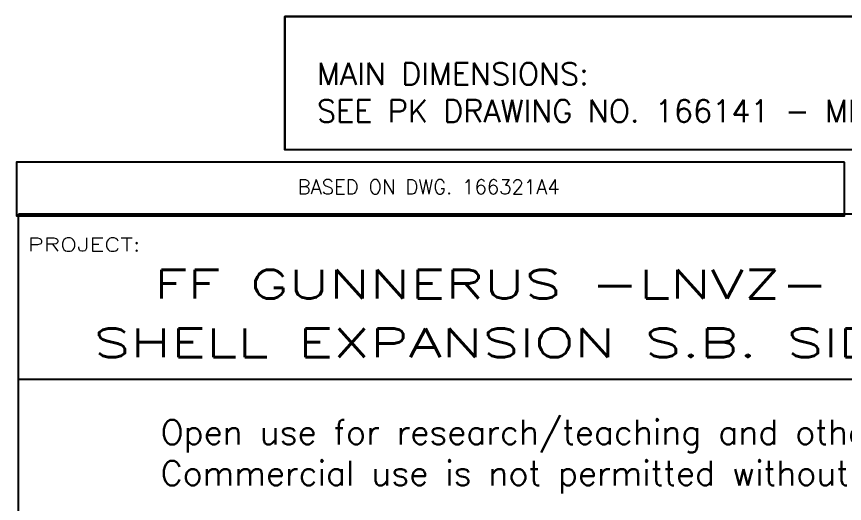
# Model space of a CAD drawing. Extents: x -333 to 85338, y -433 to 32218.
# Drawn here: x 31251 to 36442, y 3050 to 6106 of the extents above; entities that cross this region are included whole.
import ezdxf
from ezdxf.enums import TextEntityAlignment as Align

# ---------------------------------------------------------------- set-up
doc = ezdxf.new("R2010")
doc.units = 0
doc.header["$LTSCALE"] = 300
doc.layers.get('0').update_dxf_attribs({"linetype": 'CONTINUOUS'})
for name, color, linetype in [('Rev A11', 7, 'CONTINUOUS'), ('S0CO1', 1, 'CONTINUOUS'), ('S0TX2', 2, 'CONTINUOUS')]:
    doc.layers.add(name, color=color, linetype=linetype)
doc.styles.add('ROMANS', font='romans', dxfattribs={"height": 100})
doc.styles.add('Romans500', font='romans.shx', dxfattribs={"width": 0.8, "height": 500})

# ---------------------------------------------------------------- blocks, each defined once
blk = doc.blocks.new('TF-2')
at = {"color": 4, "transparency": 33554687}
for p, q in [((0, 81.276), (-168, 81.276)), ((-168, 0), (-168, 81.276)), ((-168, 64), (0, 64))]:
    blk.add_line(p, q, dxfattribs=at)
at = {"color": 1, "transparency": 33554687, "style": 'ROMANS', "width": 1.35}
blk.add_text('PROJECT:', height=1.4, dxfattribs=at).set_placement((-167.039, 77.4))
at = {"color": 4, "transparency": 33554687, "style": 'ROMANS', "width": 1.5}
for tag, p in [('PROSJ', (-118.505, 73.949)), ('DRAWING', (-117.319, 67.819))]:
    blk.add_attdef(tag, text='', height=3, dxfattribs=at).set_placement(p, align=Align.MIDDLE)
at = {"color": 4, "transparency": 33554687, "style": 'ROMANS'}
for tag, p in [('SCALE', (-56.642, 73.215)), ('SHEET', (-23.606, 73.082))]:
    blk.add_attdef(tag, text='', height=2.2, dxfattribs=at).set_placement(p, align=Align.MIDDLE)
at = {"color": 3, "transparency": 33554687, "style": 'ROMANS'}
for tag, p in [('SCALE2', (-57.398, 69.851)), ('SCALE3', (-57.356, 67.08))]:
    blk.add_attdef(tag, text='', height=1.5, dxfattribs=at).set_placement(p, align=Align.MIDDLE)

msp = doc.modelspace()

# ---------------------------------------------------------------- linework, layer by layer
at = {"layer": 'S0CO1'}
msp.add_lwpolyline([(41333.333, 5269.769), (32933.333, 5269.769), (32933.333, 6105.822), (41333.333, 6105.822), (37133.333, 6105.822), (32933.333, 6105.822), (32933.333, 5269.769)], dxfattribs=at)
msp.add_lwpolyline([(36441.503, 5192.931), (31250.521, 5192.931), (31250.521, 4856.182), (36441.503, 4856.182)], close=True, dxfattribs=at)

# ---------------------------------------------------------------- block references
at = {"layer": 'Rev A11'}
ref = msp.add_blockref('TF-2', (41329.104, -5.619), dxfattribs=dict(at, xscale=59.92264314209993, yscale=59.92264314209993, zscale=59.92264314209993))
ref.add_attrib('PROSJ', 'FF GUNNERUS -LNVZ-', dxfattribs={"layer": '0', "color": 4, "transparency": 33554687, "height": 179.76793, "style": 'ROMANS', "width": 1.5}).set_placement((34227.959, 4425.63), align=Align.MIDDLE)
ref.add_attrib('DRAWING', 'SHELL EXPANSION S.B. SIDE', dxfattribs={"layer": '0', "color": 4, "transparency": 33554687, "height": 179.76793, "style": 'ROMANS', "width": 1.5}).set_placement((34299.05, 4058.297), align=Align.MIDDLE)

# ---------------------------------------------------------------- texts
at = {"color": 1, "transparency": 33554687, "insert": (32153.474, 3574.648), "char_height": 154.246327, "width": 8650.50142, "attachment_point": 1, "style": 'ROMANS'}
msp.add_mtext('{\\Fromans|c129;O}pen use for research/teaching and other non-commercial activities\\P{\\Fromans|c129;Commercial use is not permitted without approval} ({\\Fromans|c129;CC BY-}NC{\\Fromans|c129; 4.0})', dxfattribs=at)
at = {"layer": 'S0TX2', "style": 'Romans500'}
msp.add_text('BASED ON DWG. 166321A4', height=90.20062, dxfattribs=at).set_placement((33834.152, 5037.035), align=Align.MIDDLE_CENTER)
at = {"layer": 'S0TX2', "color": 4, "insert": (33134.283, 5816.365), "char_height": 140, "width": 7658.7684, "attachment_point": 1, "style": 'ROMANS'}
msp.add_mtext('MAIN DIMENSIONS:\\PSEE PK DRAWING NO. 166141 - MIDSHIP SECTION', dxfattribs=at)

doc.saveas('drawing.dxf')
